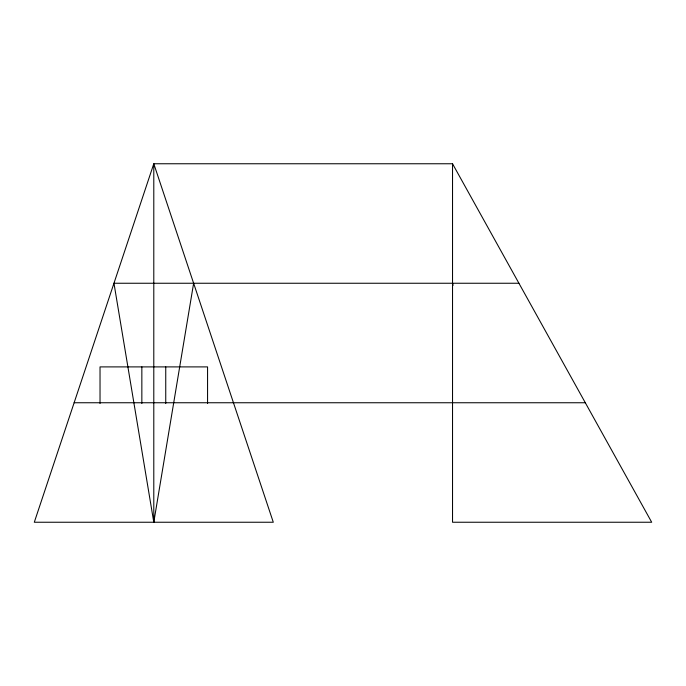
<?xml version="1.0" encoding="UTF-8"?>
<svg xmlns="http://www.w3.org/2000/svg" width="686" height="686" viewBox="0 0 686 686"><rect width="100%" height="100%" fill="white"/><g stroke="black" fill="none" stroke-linecap="round" stroke-linejoin="round"><path stroke-width="1.03" d="M518.925 283.249L113.962 283.249L153.793 522.243L193.632 283.249M452.537 163.757L452.537 522.243L651.7 522.243L452.537 163.757L153.793 163.757L34.3 522.243L273.294 522.243L153.793 163.757L153.793 522.243M74.131 402.751L585.312 402.751M452.537 283.249L453.112 285.316M207.566 403.497L207.566 366.899L100.027 366.899L100.027 403.497M165.746 366.899L165.746 403.497M141.848 366.899L141.848 403.497"/></g></svg>
